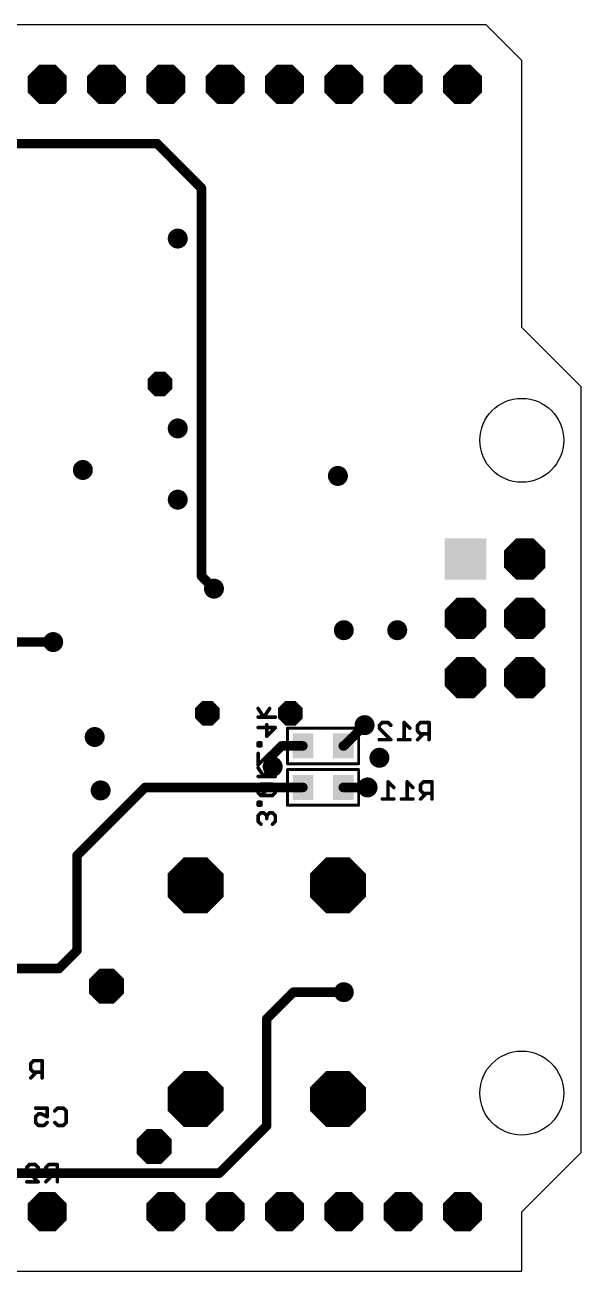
# Model space of a CAD drawing. Extents: x -1.3 to 68.6, y -0.1 to 53.3.
# Drawn here: x 44.8 to 68.6, y 0 to 53.3 of the extents above; entities that cross this region are included whole.
import ezdxf

# ---------------------------------------------------------------- set-up
doc = ezdxf.new("R2010")
doc.units = 0
for name, color, linetype in [('16', 175, 'CONTINUOUS'), ('17', 82, 'CONTINUOUS'), ('18', 82, 'CONTINUOUS'), ('20', 7, 'CONTINUOUS'), ('22', 253, 'CONTINUOUS'), ('26', 253, 'CONTINUOUS'), ('28', 253, 'CONTINUOUS')]:
    doc.layers.add(name, color=color, linetype=linetype)

# ---------------------------------------------------------------- blocks, each defined once
blk = doc.blocks.new('RECT')
blk.add_solid([(-0.5, -0.5), (0.5, -0.5), (-0.5, 0.5), (0.5, 0.5)])
blk = doc.blocks.new('OCTAGONP')
at = {"const_width": 0.5}
blk.add_lwpolyline([(-0.25, -0.1036), (-0.25, 0.1036), (-0.1036, 0.25), (0.1036, 0.25), (0.25, 0.1036), (0.25, -0.1036), (0.1036, -0.25), (-0.1036, -0.25), (-0.25, -0.1036), (-0.25, 0.1036)], dxfattribs=at)
blk = doc.blocks.new('SQUAREP')
blk.add_solid([(-0.5, -0.5), (0.5, -0.5), (-0.5, 0.5), (0.5, 0.5)])
blk = doc.blocks.new('ROUNDV')
at = {"const_width": 0.5}
blk.add_lwpolyline([(0, -0.25, 1), (0, 0.25, 1), (0, -0.25)], format="xyb", dxfattribs=at)
blk = doc.blocks.new('OCTAGONV')
at = {"const_width": 0.5}
blk.add_lwpolyline([(-0.25, -0.1036), (-0.25, 0.1036), (-0.1036, 0.25), (0.1036, 0.25), (0.25, 0.1036), (0.25, -0.1036), (0.1036, -0.25), (-0.1036, -0.25), (-0.25, -0.1036), (-0.25, 0.1036)], dxfattribs=at)

msp = doc.modelspace()

# ---------------------------------------------------------------- linework, layer by layer
at = {"layer": '16', "const_width": 0.4064}
for points in [[(18.542, 48.26), (50.419, 48.26)], [(52.324, 46.355), (50.419, 48.26)], [(52.324, 29.7448), (52.324, 46.355)], [(52.8588, 29.21), (52.324, 29.7448)], [(37.084, 26.924), (45.974, 26.924)], [(58.42, 22.479), (59.309, 23.368)], [(55.372, 22.098), (55.753, 22.479)], [(55.753, 22.479), (56.6674, 22.479)], [(58.3946, 22.479), (58.42, 22.479)], [(55.372, 21.59), (55.372, 22.098)], [(49.911, 20.701), (46.99, 17.78)], [(49.911, 20.701), (56.6674, 20.701)], [(58.3946, 20.701), (59.436, 20.701)], [(46.99, 17.78), (46.99, 13.716)], [(46.99, 13.716), (46.228, 12.954)], [(46.228, 12.954), (42.799, 12.954)], [(55.118, 10.795), (56.261, 11.938)], [(56.261, 11.938), (58.42, 11.938)], [(55.118, 6.223), (55.118, 10.795)], [(53.086, 4.191), (55.118, 6.223)], [(40.3606, 4.191), (53.086, 4.191)]]:
    msp.add_lwpolyline(points, dxfattribs=at)
at = {"layer": '16', "const_width": 0.2032}
for points in [[(50.4908, 48.3318, 1), (50.3472, 48.1882)], [(50.419, 48.1584, 1), (50.419, 48.3616)], [(52.4256, 46.355, 1), (52.2224, 46.355)], [(52.2522, 46.2832, 1), (52.3958, 46.4268)], [(52.3958, 29.8167, 1), (52.2522, 29.673)], [(52.2224, 29.7448, 1), (52.4256, 29.7448)], [(52.787, 29.1382, 1), (52.9307, 29.2818)], [(45.974, 26.8224, 1), (45.974, 27.0256)], [(59.3808, 23.2962, 1), (59.2372, 23.4398)], [(55.753, 22.5806, 1), (55.753, 22.3774)], [(55.8248, 22.4072, 1), (55.6812, 22.5508)], [(56.6674, 22.3774, 1), (56.6674, 22.5806)], [(58.3946, 22.5806, 1), (58.3946, 22.3774)], [(58.3482, 22.5508, 1), (58.4918, 22.4072)], [(58.42, 22.3774, 1), (58.42, 22.5806)], [(55.4736, 22.098, 1), (55.2704, 22.098)], [(55.3002, 22.1698, 1), (55.4438, 22.0262)], [(55.2704, 21.59, 1), (55.4736, 21.59)], [(49.911, 20.8026, 1), (49.911, 20.5994)], [(49.9828, 20.6292, 1), (49.8392, 20.7728)], [(56.6674, 20.5994, 1), (56.6674, 20.8026)], [(58.3946, 20.8026, 1), (58.3946, 20.5994)], [(59.436, 20.5994, 1), (59.436, 20.8026)], [(47.0916, 17.78, 1), (46.8884, 17.78)], [(46.9182, 17.8518, 1), (47.0618, 17.7082)], [(47.0618, 13.6442, 1), (46.9182, 13.7878)], [(46.8884, 13.716, 1), (47.0916, 13.716)], [(46.1562, 13.0258, 1), (46.2998, 12.8822)], [(46.228, 12.8524, 1), (46.228, 13.0556)], [(56.261, 12.0396, 1), (56.261, 11.8364)], [(56.3328, 11.8662, 1), (56.1892, 12.0098)], [(58.42, 11.8364, 1), (58.42, 12.0396)], [(55.2196, 10.795, 1), (55.0164, 10.795)], [(55.0462, 10.8668, 1), (55.1898, 10.7232)], [(55.1898, 6.1512, 1), (55.0462, 6.2948)], [(55.0164, 6.223, 1), (55.2196, 6.223)], [(53.0142, 4.2628, 1), (53.1578, 4.1192)], [(53.086, 4.0894, 1), (53.086, 4.2926)]]:
    msp.add_lwpolyline(points, format="xyb", dxfattribs=at)
at = {"layer": '20'}
for p, q in [((64.516, 53.34), (-1.27, 53.34)), ((66.04, 51.816), (64.516, 53.34)), ((66.04, 40.386), (66.04, 51.816)), ((68.58, 37.846), (66.04, 40.386)), ((68.58, 5.08), (68.58, 37.846)), ((66.04, 2.54), (68.58, 5.08)), ((66.04, 0), (66.04, 2.54)), ((-1.27, 0), (66.04, 0))]:
    msp.add_line(p, q, dxfattribs=at)
for centre in [(66.04, 35.56), (66.04, 7.62)]:
    msp.add_circle(centre, 1.796, dxfattribs=at)
at = {"layer": '22', "const_width": 0.127}
for points in [[(59.055, 23.241), (56.007, 23.241)], [(56.007, 23.241), (56.007, 21.717)], [(59.055, 21.717), (59.055, 23.241)], [(56.007, 21.717), (59.055, 21.717)], [(59.055, 21.463), (56.007, 21.463)], [(56.007, 21.463), (56.007, 19.939)], [(59.055, 19.939), (59.055, 21.463)], [(56.007, 19.939), (59.055, 19.939)]]:
    msp.add_lwpolyline(points, dxfattribs=at)
at = {"layer": '22', "const_width": 0.0635}
for points in [[(56.0388, 23.241, 1), (55.9753, 23.241)], [(56.007, 23.2727, 1), (56.007, 23.2093)], [(59.0868, 23.241, 1), (59.0232, 23.241)], [(59.055, 23.2093, 1), (59.055, 23.2727)], [(56.007, 21.7488, 1), (56.007, 21.6853)], [(55.9753, 21.717, 1), (56.0388, 21.717)], [(56.007, 21.4947, 1), (56.007, 21.4313)], [(56.0388, 21.463, 1), (55.9753, 21.463)], [(59.0232, 21.717, 1), (59.0868, 21.717)], [(59.0868, 21.463, 1), (59.0232, 21.463)], [(59.055, 21.6853, 1), (59.055, 21.7488)], [(59.055, 21.4313, 1), (59.055, 21.4947)], [(56.007, 19.9707, 1), (56.007, 19.9073)], [(55.9753, 19.939, 1), (56.0388, 19.939)], [(59.0232, 19.939, 1), (59.0868, 19.939)], [(59.055, 19.9073, 1), (59.055, 19.9707)]]:
    msp.add_lwpolyline(points, format="xyb", dxfattribs=at)
at = {"layer": '26', "const_width": 0.1524}
for points in [[(59.9409, 23.3601), (60.0638, 23.4829)], [(60.0638, 23.4829), (60.3095, 23.4829)], [(60.3095, 23.4829), (60.4324, 23.3601)], [(61.251, 23.2372), (61.0052, 23.4829)], [(61.0052, 23.4829), (61.0052, 22.7457)], [(61.7009, 23.4829), (61.5781, 23.3601)], [(62.0695, 23.4829), (61.7009, 23.4829)], [(62.0695, 22.7457), (62.0695, 23.4829)], [(59.9409, 23.2372), (59.9409, 23.3601)], [(60.4324, 22.7457), (59.9409, 23.2372)], [(61.5781, 23.3601), (61.5781, 23.1143)], [(61.5781, 23.1143), (61.7009, 22.9914)], [(61.8238, 22.9914), (61.5781, 22.7457)], [(61.7009, 22.9914), (62.0695, 22.9914)], [(59.9409, 22.7457), (60.4324, 22.7457)], [(61.251, 22.7457), (60.7595, 22.7457)], [(60.5594, 20.6972), (60.3136, 20.9429)], [(60.3136, 20.9429), (60.3136, 20.2057)], [(61.378, 20.6972), (61.1322, 20.9429)], [(61.1322, 20.9429), (61.1322, 20.2057)], [(61.8279, 20.9429), (61.7051, 20.8201)], [(61.7051, 20.8201), (61.7051, 20.5743)], [(62.1965, 20.9429), (61.8279, 20.9429)], [(62.1965, 20.2057), (62.1965, 20.9429)], [(60.5594, 20.2057), (60.0679, 20.2057)], [(61.378, 20.2057), (60.8865, 20.2057)], [(61.7051, 20.5743), (61.8279, 20.4514)], [(61.9508, 20.4514), (61.7051, 20.2057)], [(61.8279, 20.4514), (62.1965, 20.4514)], [(45.1343, 9.0049), (45.0115, 8.8821)], [(45.503, 9.0049), (45.1343, 9.0049)], [(45.503, 8.2677), (45.503, 9.0049)], [(45.0115, 8.8821), (45.0115, 8.6363)], [(45.0115, 8.6363), (45.1343, 8.5134)], [(45.2572, 8.5134), (45.0115, 8.2677)], [(45.1343, 8.5134), (45.503, 8.5134)], [(45.2227, 6.9729), (45.7142, 6.9729)], [(45.7142, 6.9729), (45.7142, 6.6043)], [(46.0413, 6.8501), (46.1642, 6.9729)], [(46.1642, 6.9729), (46.4099, 6.9729)], [(46.4099, 6.9729), (46.5328, 6.8501)], [(45.3456, 6.7272), (45.2227, 6.6043)], [(45.2227, 6.6043), (45.2227, 6.3586)], [(45.2227, 6.3586), (45.3456, 6.2357)], [(45.4685, 6.7272), (45.3456, 6.7272)], [(45.7142, 6.6043), (45.4685, 6.7272)], [(45.5914, 6.2357), (45.7142, 6.3586)], [(46.1642, 6.2357), (46.0413, 6.3586)], [(46.5328, 6.3586), (46.4099, 6.2357)], [(46.5328, 6.8501), (46.5328, 6.3586)], [(45.3456, 6.2357), (45.5914, 6.2357)], [(46.4099, 6.2357), (46.1642, 6.2357)], [(44.8417, 4.4371), (44.9646, 4.5599)], [(44.8417, 4.3142), (44.8417, 4.4371)], [(45.3332, 3.8227), (44.8417, 4.3142)], [(44.9646, 4.5599), (45.2104, 4.5599)], [(45.2104, 4.5599), (45.3332, 4.4371)], [(45.7832, 4.5599), (45.6603, 4.4371)], [(45.6603, 4.4371), (45.6603, 4.1913)], [(45.6603, 4.1913), (45.7832, 4.0684)], [(46.1518, 4.5599), (45.7832, 4.5599)], [(46.1518, 3.8227), (46.1518, 4.5599)], [(44.8417, 3.8227), (45.3332, 3.8227)], [(45.9061, 4.0684), (45.6603, 3.8227)], [(45.7832, 4.0684), (46.1518, 4.0684)]]:
    msp.add_lwpolyline(points, dxfattribs=at)
at = {"layer": '26', "const_width": 0.0762}
for points in [[(60.0638, 23.521, 1), (60.0638, 23.4448)], [(60.0907, 23.456, 1), (60.0368, 23.5099)], [(60.3365, 23.5099, 1), (60.2826, 23.456)], [(60.3095, 23.4448, 1), (60.3095, 23.521)], [(61.0322, 23.5099, 1), (60.9783, 23.456)], [(61.0433, 23.4829, 1), (60.9671, 23.4829)], [(61.7009, 23.521, 1), (61.7009, 23.4448)], [(61.7279, 23.456, 1), (61.674, 23.5099)], [(62.1076, 23.4829, 1), (62.0314, 23.4829)], [(62.0695, 23.4448, 1), (62.0695, 23.521)], [(59.979, 23.3601, 1), (59.9028, 23.3601)], [(59.914, 23.387, 1), (59.9678, 23.3331)], [(59.9678, 23.2641, 1), (59.914, 23.2102)], [(59.9028, 23.2372, 1), (59.979, 23.2372)], [(60.4054, 23.3331, 1), (60.4593, 23.387)], [(61.224, 23.2102, 1), (61.2779, 23.2641)], [(61.5511, 23.387, 1), (61.605, 23.3331)], [(61.605, 23.1413, 1), (61.5511, 23.0874)], [(61.6162, 23.3601, 1), (61.54, 23.3601)], [(61.54, 23.1143, 1), (61.6162, 23.1143)], [(61.7009, 23.0295, 1), (61.7009, 22.9533)], [(61.674, 22.9645, 1), (61.7279, 23.0184)], [(61.8507, 22.9645, 1), (61.7969, 23.0184)], [(62.0695, 22.9533, 1), (62.0695, 23.0295)], [(59.9409, 22.7838, 1), (59.9409, 22.7076)], [(60.4054, 22.7188, 1), (60.4593, 22.7726)], [(60.4324, 22.7076, 1), (60.4324, 22.7838)], [(60.7595, 22.7838, 1), (60.7595, 22.7076)], [(60.9671, 22.7457, 1), (61.0433, 22.7457)], [(61.251, 22.7076, 1), (61.251, 22.7838)], [(61.5511, 22.7726, 1), (61.605, 22.7188)], [(62.0314, 22.7457, 1), (62.1076, 22.7457)], [(60.3406, 20.9699, 1), (60.2867, 20.916)], [(60.3517, 20.9429, 1), (60.2755, 20.9429)], [(61.1592, 20.9699, 1), (61.1053, 20.916)], [(61.1703, 20.9429, 1), (61.0941, 20.9429)], [(61.6781, 20.847, 1), (61.732, 20.7931)], [(61.7432, 20.8201, 1), (61.667, 20.8201)], [(61.8279, 20.981, 1), (61.8279, 20.9048)], [(61.8549, 20.916, 1), (61.801, 20.9699)], [(62.2346, 20.9429, 1), (62.1584, 20.9429)], [(62.1965, 20.9048, 1), (62.1965, 20.981)], [(60.0679, 20.2438, 1), (60.0679, 20.1676)], [(60.5324, 20.6702, 1), (60.5863, 20.7241)], [(60.5594, 20.1676, 1), (60.5594, 20.2438)], [(60.8865, 20.2438, 1), (60.8865, 20.1676)], [(61.351, 20.6702, 1), (61.4049, 20.7241)], [(61.378, 20.1676, 1), (61.378, 20.2438)], [(61.732, 20.6013, 1), (61.6781, 20.5474)], [(61.667, 20.5743, 1), (61.7432, 20.5743)], [(61.6781, 20.2326, 1), (61.732, 20.1788)], [(61.8279, 20.4895, 1), (61.8279, 20.4133)], [(61.801, 20.4245, 1), (61.8549, 20.4784)], [(61.9777, 20.4245, 1), (61.9239, 20.4784)], [(62.1965, 20.4133, 1), (62.1965, 20.4895)], [(60.2755, 20.2057, 1), (60.3517, 20.2057)], [(61.0941, 20.2057, 1), (61.1703, 20.2057)], [(62.1584, 20.2057, 1), (62.2346, 20.2057)], [(45.1343, 9.043, 1), (45.1343, 8.9668)], [(45.1613, 8.978, 1), (45.1074, 9.0319)], [(45.5411, 9.0049, 1), (45.4649, 9.0049)], [(45.503, 8.9668, 1), (45.503, 9.043)], [(44.9845, 8.909, 1), (45.0384, 8.8551)], [(45.0384, 8.6633, 1), (44.9845, 8.6094)], [(45.0496, 8.8821, 1), (44.9734, 8.8821)], [(44.9734, 8.6363, 1), (45.0496, 8.6363)], [(45.1343, 8.5515, 1), (45.1343, 8.4753)], [(45.1074, 8.4865, 1), (45.1613, 8.5404)], [(45.2842, 8.4865, 1), (45.2303, 8.5404)], [(45.503, 8.4753, 1), (45.503, 8.5515)], [(44.9845, 8.2946, 1), (45.0384, 8.2408)], [(45.4649, 8.2677, 1), (45.5411, 8.2677)], [(45.2227, 7.011, 1), (45.2227, 6.9348)], [(45.7523, 6.9729, 1), (45.6761, 6.9729)], [(45.7142, 6.9348, 1), (45.7142, 7.011)], [(46.1642, 7.011, 1), (46.1642, 6.9348)], [(46.1911, 6.946, 1), (46.1372, 6.9999)], [(46.4369, 6.9999, 1), (46.383, 6.946)], [(46.4099, 6.9348, 1), (46.4099, 7.011)], [(45.2608, 6.6043, 1), (45.1846, 6.6043)], [(45.1958, 6.6313, 1), (45.2497, 6.5774)], [(45.2497, 6.3855, 1), (45.1958, 6.3316)], [(45.3456, 6.7653, 1), (45.3456, 6.6891)], [(45.3726, 6.7002, 1), (45.3187, 6.7541)], [(45.4855, 6.7613, 1), (45.4514, 6.6931)], [(45.4685, 6.6891, 1), (45.4685, 6.7653)], [(45.6761, 6.6043, 1), (45.7523, 6.6043)], [(45.7412, 6.3316, 1), (45.6873, 6.3855)], [(45.6972, 6.5702, 1), (45.7313, 6.6384)], [(46.0144, 6.877, 1), (46.0683, 6.8231)], [(46.0683, 6.3855, 1), (46.0144, 6.3316)], [(46.5709, 6.8501, 1), (46.4947, 6.8501)], [(46.5059, 6.8231, 1), (46.5597, 6.877)], [(46.5597, 6.3316, 1), (46.5059, 6.3855)], [(45.1846, 6.3586, 1), (45.2608, 6.3586)], [(45.3456, 6.2738, 1), (45.3456, 6.1976)], [(45.3187, 6.2088, 1), (45.3725, 6.2626)], [(45.5644, 6.2626, 1), (45.6183, 6.2088)], [(45.5914, 6.1976, 1), (45.5914, 6.2738)], [(46.1642, 6.2738, 1), (46.1642, 6.1976)], [(46.1372, 6.2088, 1), (46.1911, 6.2626)], [(46.383, 6.2626, 1), (46.4369, 6.2088)], [(46.4099, 6.1976, 1), (46.4099, 6.2738)], [(46.4947, 6.3586, 1), (46.5709, 6.3586)], [(44.8798, 4.4371, 1), (44.8036, 4.4371)], [(44.8148, 4.464, 1), (44.8687, 4.4101)], [(44.8687, 4.3411, 1), (44.8148, 4.2872)], [(44.8036, 4.3142, 1), (44.8798, 4.3142)], [(44.9646, 4.598, 1), (44.9646, 4.5218)], [(44.9916, 4.533, 1), (44.9377, 4.5869)], [(45.2373, 4.5869, 1), (45.1834, 4.533)], [(45.2104, 4.5218, 1), (45.2104, 4.598)], [(45.3063, 4.4101, 1), (45.3602, 4.464)], [(45.6984, 4.4371, 1), (45.6222, 4.4371)], [(45.6334, 4.464, 1), (45.6873, 4.4101)], [(45.6873, 4.2183, 1), (45.6334, 4.1644)], [(45.7832, 4.598, 1), (45.7832, 4.5218)], [(45.8101, 4.533, 1), (45.7562, 4.5869)], [(46.1899, 4.5599, 1), (46.1137, 4.5599)], [(46.1518, 4.5218, 1), (46.1518, 4.598)], [(44.8417, 3.8608, 1), (44.8417, 3.7846)], [(45.3063, 3.7958, 1), (45.3602, 3.8496)], [(45.3332, 3.7846, 1), (45.3332, 3.8608)], [(45.6222, 4.1913, 1), (45.6984, 4.1913)], [(45.6334, 3.8496, 1), (45.6873, 3.7958)], [(45.7832, 4.1065, 1), (45.7832, 4.0303)], [(45.7562, 4.0415, 1), (45.8101, 4.0954)], [(45.933, 4.0415, 1), (45.8791, 4.0954)], [(46.1137, 3.8227, 1), (46.1899, 3.8227)], [(46.1518, 4.0303, 1), (46.1518, 4.1065)]]:
    msp.add_lwpolyline(points, format="xyb", dxfattribs=at)
at = {"layer": '28', "const_width": 0.1524}
for points in [[(54.7497, 24.0813), (54.9954, 23.7126)], [(54.9954, 23.7126), (55.2412, 24.0813)], [(54.7497, 23.7126), (55.4869, 23.7126)], [(54.7497, 23.2627), (55.4869, 23.2627)], [(55.1183, 22.8941), (55.1183, 23.3856)], [(55.4869, 23.2627), (55.1183, 22.8941)], [(54.8726, 22.6076), (54.7497, 22.6076)], [(54.7497, 22.6076), (54.7497, 22.4848)], [(54.7497, 22.4848), (54.8726, 22.4848)], [(54.8726, 22.4848), (54.8726, 22.6076)], [(54.7497, 22.1577), (54.7497, 21.6662)], [(54.7497, 21.6662), (55.2412, 22.1577)], [(55.2412, 22.1577), (55.3641, 22.1577)], [(55.3641, 22.1577), (55.4869, 22.0348)], [(55.4869, 22.0348), (55.4869, 21.7891)], [(54.7497, 21.5413), (54.9954, 21.1726)], [(54.9954, 21.1726), (55.2412, 21.5413)], [(55.4869, 21.7891), (55.3641, 21.6662)], [(54.7497, 21.1726), (55.4869, 21.1726)], [(54.8726, 20.8455), (54.7497, 20.7227)], [(55.3641, 20.8455), (54.8726, 20.8455)], [(54.8726, 20.3541), (55.3641, 20.8455)], [(55.4869, 20.7227), (55.3641, 20.8455)], [(54.7497, 20.7227), (54.7497, 20.4769)], [(54.7497, 20.4769), (54.8726, 20.3541)], [(54.8726, 20.3541), (55.3641, 20.3541)], [(55.3641, 20.3541), (55.4869, 20.4769)], [(55.4869, 20.4769), (55.4869, 20.7227)], [(54.8726, 20.0676), (54.7497, 20.0676)], [(54.7497, 20.0676), (54.7497, 19.9448)], [(54.7497, 19.9448), (54.8726, 19.9448)], [(54.8726, 19.9448), (54.8726, 20.0676)], [(54.8726, 19.6177), (54.7497, 19.4948)], [(54.7497, 19.4948), (54.7497, 19.2491)], [(54.7497, 19.2491), (54.8726, 19.1262)], [(54.9954, 19.6177), (54.8726, 19.6177)], [(55.1183, 19.4948), (54.9954, 19.6177)], [(55.2412, 19.6177), (55.1183, 19.4948)], [(55.1183, 19.4948), (55.1183, 19.3719)], [(55.3641, 19.6177), (55.2412, 19.6177)], [(55.4869, 19.4948), (55.3641, 19.6177)], [(55.3641, 19.1262), (55.4869, 19.2491)], [(55.4869, 19.2491), (55.4869, 19.4948)]]:
    msp.add_lwpolyline(points, dxfattribs=at)
at = {"layer": '28', "const_width": 0.0762}
for points in [[(54.7814, 24.1024, 1), (54.718, 24.0601)], [(55.2729, 24.0601, 1), (55.2095, 24.1024)], [(54.7497, 23.7507, 1), (54.7497, 23.6745)], [(54.9637, 23.7338, 1), (55.0271, 23.6915)], [(54.9637, 23.6915, 1), (55.0271, 23.7338)], [(55.4869, 23.6745, 1), (55.4869, 23.7507)], [(54.7497, 23.3008, 1), (54.7497, 23.2246)], [(55.1564, 23.3856, 1), (55.0802, 23.3856)], [(55.0914, 22.921, 1), (55.1453, 22.8671)], [(55.5139, 23.2357, 1), (55.46, 23.2896)], [(55.4869, 23.2246, 1), (55.4869, 23.3008)], [(54.7497, 22.6457, 1), (54.7497, 22.5695)], [(54.7878, 22.6076, 1), (54.7116, 22.6076)], [(54.7497, 22.5229, 1), (54.7497, 22.4467)], [(54.7116, 22.4848, 1), (54.7878, 22.4848)], [(54.9107, 22.6076, 1), (54.8345, 22.6076)], [(54.8345, 22.4848, 1), (54.9107, 22.4848)], [(54.8726, 22.5695, 1), (54.8726, 22.6457)], [(54.8726, 22.4467, 1), (54.8726, 22.5229)], [(55.0802, 22.8941, 1), (55.1564, 22.8941)], [(54.7878, 22.1577, 1), (54.7116, 22.1577)], [(55.2412, 22.1958, 1), (55.2412, 22.1196)], [(55.2681, 22.1307, 1), (55.2142, 22.1846)], [(55.391, 22.1846, 1), (55.3371, 22.1307)], [(55.3641, 22.1196, 1), (55.3641, 22.1958)], [(55.525, 22.0348, 1), (55.4488, 22.0348)], [(55.46, 22.0079, 1), (55.5139, 22.0618)], [(54.7116, 21.6662, 1), (54.7878, 21.6662)], [(54.7814, 21.5624, 1), (54.718, 21.5201)], [(54.7228, 21.6931, 1), (54.7766, 21.6393)], [(55.2729, 21.5201, 1), (55.2095, 21.5624)], [(55.3371, 21.6931, 1), (55.391, 21.6393)], [(55.4488, 21.7891, 1), (55.525, 21.7891)], [(55.5139, 21.7621, 1), (55.46, 21.816)], [(54.7497, 21.2107, 1), (54.7497, 21.1345)], [(54.8726, 20.8836, 1), (54.8726, 20.8074)], [(54.8995, 20.8186, 1), (54.8456, 20.8725)], [(54.9637, 21.1938, 1), (55.0271, 21.1515)], [(54.9637, 21.1515, 1), (55.0271, 21.1938)], [(55.391, 20.8725, 1), (55.3371, 20.8186)], [(55.391, 20.8186, 1), (55.3371, 20.8725)], [(55.3641, 20.8074, 1), (55.3641, 20.8836)], [(55.4869, 21.1345, 1), (55.4869, 21.2107)], [(54.7878, 20.7227, 1), (54.7116, 20.7227)], [(54.7228, 20.7496, 1), (54.7766, 20.6957)], [(54.7766, 20.5039, 1), (54.7228, 20.45)], [(54.7116, 20.4769, 1), (54.7878, 20.4769)], [(54.8456, 20.381, 1), (54.8995, 20.3271)], [(54.8726, 20.3922, 1), (54.8726, 20.316)], [(54.8456, 20.3271, 1), (54.8995, 20.381)], [(55.3371, 20.381, 1), (55.391, 20.3271)], [(55.3641, 20.316, 1), (55.3641, 20.3922)], [(55.525, 20.7227, 1), (55.4488, 20.7227)], [(55.4488, 20.4769, 1), (55.525, 20.4769)], [(55.46, 20.6957, 1), (55.5139, 20.7496)], [(55.5139, 20.45, 1), (55.46, 20.5039)], [(54.7497, 20.1057, 1), (54.7497, 20.0295)], [(54.7878, 20.0676, 1), (54.7116, 20.0676)], [(54.7497, 19.9829, 1), (54.7497, 19.9067)], [(54.7116, 19.9448, 1), (54.7878, 19.9448)], [(54.9107, 20.0676, 1), (54.8345, 20.0676)], [(54.8345, 19.9448, 1), (54.9107, 19.9448)], [(54.8726, 20.0295, 1), (54.8726, 20.1057)], [(54.8726, 19.9067, 1), (54.8726, 19.9829)], [(54.7878, 19.4948, 1), (54.7116, 19.4948)], [(54.7228, 19.5218, 1), (54.7766, 19.4679)], [(54.7766, 19.276, 1), (54.7228, 19.2221)], [(54.7116, 19.2491, 1), (54.7878, 19.2491)], [(54.8726, 19.6558, 1), (54.8726, 19.5796)], [(54.8995, 19.5907, 1), (54.8456, 19.6446)], [(55.0224, 19.6446, 1), (54.9685, 19.5907)], [(54.9954, 19.5796, 1), (54.9954, 19.6558)], [(55.1564, 19.4948, 1), (55.0802, 19.4948)], [(55.0914, 19.5218, 1), (55.1453, 19.4679)], [(55.0802, 19.3719, 1), (55.1564, 19.3719)], [(55.0914, 19.4679, 1), (55.1453, 19.5218)], [(55.2412, 19.6558, 1), (55.2412, 19.5796)], [(55.2681, 19.5907, 1), (55.2142, 19.6446)], [(55.391, 19.6446, 1), (55.3371, 19.5907)], [(55.3641, 19.5796, 1), (55.3641, 19.6558)], [(55.525, 19.4948, 1), (55.4488, 19.4948)], [(55.4488, 19.2491, 1), (55.525, 19.2491)], [(55.46, 19.4679, 1), (55.5139, 19.5218)], [(55.5139, 19.2221, 1), (55.46, 19.276)], [(54.8456, 19.0993, 1), (54.8995, 19.1531)], [(55.3371, 19.1531, 1), (55.391, 19.0993)]]:
    msp.add_lwpolyline(points, format="xyb", dxfattribs=at)

# ---------------------------------------------------------------- block references
at = {"layer": '16', "xscale": 0.889, "yscale": 1.0668, "rotation": 180}
for p in [(56.6674, 22.479), (58.3946, 22.479), (56.6674, 20.701), (58.3946, 20.701)]:
    msp.add_blockref('RECT', p, dxfattribs=at)
at = {"layer": '17'}
for name, p, xscale, yscale in [('OCTAGONP', (45.72, 50.8), 1.6764, 1.6764), ('OCTAGONP', (48.26, 50.8), 1.6764, 1.6764), ('OCTAGONP', (50.8, 50.8), 1.6764, 1.6764), ('OCTAGONP', (53.34, 50.8), 1.6764, 1.6764), ('OCTAGONP', (55.88, 50.8), 1.6764, 1.6764), ('OCTAGONP', (58.42, 50.8), 1.6764, 1.6764), ('OCTAGONP', (60.96, 50.8), 1.6764, 1.6764), ('OCTAGONP', (63.5, 50.8), 1.6764, 1.6764), ('SQUAREP', (63.627, 30.48), 1.778, 1.778), ('OCTAGONP', (66.167, 30.48), 1.778, 1.778), ('OCTAGONP', (63.627, 27.94), 1.778, 1.778), ('OCTAGONP', (66.167, 27.94), 1.778, 1.778), ('OCTAGONP', (63.627, 25.4), 1.778, 1.778), ('OCTAGONP', (66.167, 25.4), 1.778, 1.778), ('OCTAGONP', (45.72, 2.54), 1.6764, 1.6764), ('OCTAGONP', (50.8, 2.54), 1.6764, 1.6764), ('OCTAGONP', (53.34, 2.54), 1.6764, 1.6764), ('OCTAGONP', (55.88, 2.54), 1.6764, 1.6764), ('OCTAGONP', (58.42, 2.54), 1.6764, 1.6764), ('OCTAGONP', (60.96, 2.54), 1.6764, 1.6764), ('OCTAGONP', (63.5, 2.54), 1.6764, 1.6764)]:
    msp.add_blockref(name, p, dxfattribs=dict(at, xscale=xscale, yscale=yscale))
at = {"layer": '18'}
for name, p, xscale, yscale in [('ROUNDV', (51.308, 44.196), 0.8556, 0.8556), ('OCTAGONV', (50.546, 37.973), 1.0556, 1.0556), ('ROUNDV', (51.308, 36.068), 0.8556, 0.8556), ('ROUNDV', (47.244, 34.29), 0.8556, 0.8556), ('ROUNDV', (58.166, 34.036), 0.8556, 0.8556), ('ROUNDV', (51.308, 33.02), 0.8556, 0.8556), ('ROUNDV', (52.8588, 29.21), 0.8556, 0.8556), ('ROUNDV', (58.42, 27.432), 0.8556, 0.8556), ('ROUNDV', (60.706, 27.432), 0.8556, 0.8556), ('ROUNDV', (45.974, 26.924), 0.8556, 0.8556), ('OCTAGONV', (52.578, 23.876), 1.0556, 1.0556), ('OCTAGONV', (56.134, 23.876), 1.0556, 1.0556), ('ROUNDV', (59.309, 23.368), 0.8556, 0.8556), ('ROUNDV', (47.752, 22.86), 0.8556, 0.8556), ('ROUNDV', (55.372, 21.59), 0.8556, 0.8556), ('ROUNDV', (59.944, 21.971), 0.8556, 0.8556), ('ROUNDV', (48.006, 20.574), 0.8556, 0.8556), ('ROUNDV', (59.436, 20.701), 0.8556, 0.8556), ('OCTAGONV', (52.07, 16.51), 2.4, 2.4), ('OCTAGONV', (58.166, 16.51), 2.4, 2.4), ('OCTAGONV', (48.26, 12.192), 1.5, 1.5), ('ROUNDV', (58.42, 11.938), 0.8556, 0.8556), ('OCTAGONV', (52.07, 7.366), 2.4, 2.4), ('OCTAGONV', (58.166, 7.366), 2.4, 2.4), ('OCTAGONV', (50.292, 5.334), 1.5, 1.5)]:
    msp.add_blockref(name, p, dxfattribs=dict(at, xscale=xscale, yscale=yscale))

doc.saveas('drawing.dxf')
